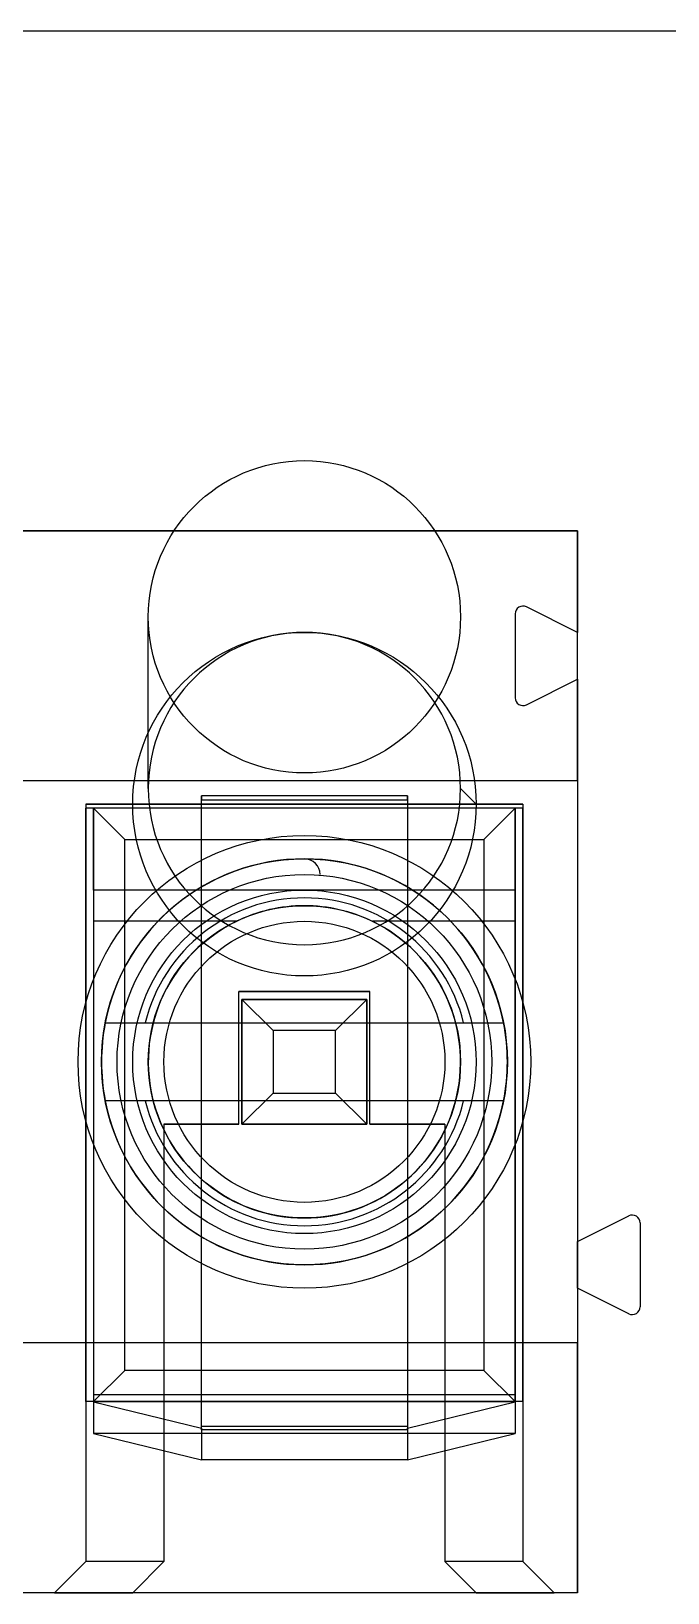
# Model space of a CAD drawing. Header units: millimetres. Extents: x 8.2 to 62.6, y 389.2 to 443.4.
# Drawn here: x 27.01 to 31.09, y 433.38 to 443.38 of the extents above; entities that cross this region are included whole.
import ezdxf

# ---------------------------------------------------------------- set-up
doc = ezdxf.new("R2010")
doc.units = ezdxf.units.MM
doc.layers.add('Feature', color=7, linetype='CONTINUOUS')

msp = doc.modelspace()

# ---------------------------------------------------------------- linework, layer by layer
at = {"layer": 'Feature'}
for p, q in [((55.3111, 443.385, -62.0183), (16.3125, 443.385, -62.0183)), ((55.3111, 443.385, -60.4183), (16.3125, 443.385, -60.4183)), ((55.3111, 443.385, -62.0183), (16.3125, 443.385, -62.0183)), ((55.3111, 443.385, -60.4183), (16.3125, 443.385, -60.4183)), ((23.5118, 440.185, -62.0183), (30.5118, 440.185, -62.0183)), ((30.5118, 440.185, -66.6183), (23.5118, 440.185, -66.6183)), ((23.5118, 440.185, -62.0183), (30.5118, 440.185, -62.0183)), ((30.5118, 440.185, -66.6183), (23.5118, 440.185, -66.6183)), ((30.5118, 440.185, -62.0183), (30.5118, 439.535, -62.0183)), ((30.5118, 438.585, -70.4183), (30.5118, 440.185, -66.6183)), ((30.5118, 440.185, -66.6183), (30.5118, 440.185, -62.0183)), ((30.5118, 440.185, -62.0183), (30.5118, 439.535, -62.0183)), ((30.5118, 440.185, -66.6183), (30.5118, 440.185, -62.0183)), ((30.5118, 438.585, -70.4183), (30.5118, 440.185, -66.6183)), ((27.7618, 438.535, -64.3597), (27.7618, 439.635, -64.3597)), ((27.7618, 438.535, -64.3597), (27.7618, 439.635, -64.3597)), ((30.1118, 439.654, -66.6183), (30.1118, 439.654, -62.0183)), ((30.1118, 439.654, -62.0183), (30.1118, 439.116, -62.0183)), ((30.1118, 439.654, -66.6183), (30.1118, 439.116, -66.6183)), ((30.1118, 439.654, -66.6183), (30.1118, 439.654, -62.0183)), ((30.1118, 439.654, -62.0183), (30.1118, 439.116, -62.0183)), ((30.1118, 439.654, -66.6183), (30.1118, 439.116, -66.6183)), ((30.1842, 439.699, -66.6183), (30.1842, 439.699, -62.0183)), ((30.5118, 439.535, -62.0183), (30.1842, 439.699, -62.0183)), ((30.5118, 439.535, -66.6183), (30.1842, 439.699, -66.6183)), ((30.5118, 439.535, -62.0183), (30.1842, 439.699, -62.0183)), ((30.1842, 439.699, -66.6183), (30.1842, 439.699, -62.0183)), ((30.5118, 439.535, -66.6183), (30.1842, 439.699, -66.6183)), ((30.5118, 439.535, -66.6183), (30.5118, 439.535, -62.0183)), ((30.5118, 439.235, -66.6183), (30.5118, 439.535, -66.6183)), ((30.5118, 439.235, -66.6183), (30.5118, 439.535, -66.6183)), ((30.5118, 439.535, -66.6183), (30.5118, 439.535, -62.0183)), ((30.1842, 439.071, -62.0183), (30.5118, 439.235, -62.0183)), ((30.1842, 439.071, -66.6183), (30.5118, 439.235, -66.6183)), ((30.1842, 439.071, -62.0183), (30.5118, 439.235, -62.0183)), ((30.1842, 439.071, -66.6183), (30.5118, 439.235, -66.6183)), ((30.5118, 439.235, -66.6183), (30.5118, 439.235, -62.0183)), ((30.5118, 439.235, -62.0183), (30.5118, 433.385, -62.0183)), ((30.5118, 439.235, -62.0183), (30.5118, 433.385, -62.0183)), ((30.5118, 439.235, -66.6183), (30.5118, 439.235, -62.0183)), ((30.1118, 439.116, -66.6183), (30.1118, 439.116, -62.0183)), ((30.1118, 439.116, -66.6183), (30.1118, 439.116, -62.0183)), ((30.1842, 439.071, -66.6183), (30.1842, 439.071, -62.0183)), ((30.1842, 439.071, -66.6183), (30.1842, 439.071, -62.0183)), ((30.5118, 438.585, -70.4183), (23.5118, 438.585, -70.4183)), ((30.5118, 438.585, -70.4183), (23.5118, 438.585, -70.4183)), ((29.7618, 438.535, -64.3597), (29.8618, 438.435, -64.3597)), ((29.7618, 438.535, -64.3597), (29.8618, 438.435, -64.3597)), ((30.5118, 438.585, -70.4183), (30.5118, 435.635, -70.4183)), ((30.5118, 438.585, -70.4183), (30.5118, 435.635, -70.4183)), ((27.3618, 438.435, -66.6183), (30.1618, 438.435, -66.6183)), ((27.3618, 438.435, -66.6183), (27.3618, 433.585, -66.6183)), ((27.3618, 438.435, -62.6183), (27.3618, 433.585, -62.6183)), ((27.3618, 438.435, -66.6183), (27.3618, 433.585, -66.6183)), ((27.3618, 438.435, -62.6183), (27.3618, 438.435, -66.6183)), ((27.3618, 438.435, -62.6183), (27.3618, 433.585, -62.6183)), ((30.1618, 438.435, -62.6183), (27.3618, 438.435, -62.6183)), ((27.3618, 438.435, -62.6183), (27.3618, 438.435, -66.6183)), ((27.3618, 438.435, -66.6183), (30.1618, 438.435, -66.6183)), ((30.1618, 438.435, -62.6183), (27.3618, 438.435, -62.6183)), ((27.3618, 438.409, -65.4157), (27.3618, 434.609, -65.4157)), ((27.3618, 438.409, -66.4057), (27.3618, 438.409, -65.4157)), ((27.3618, 434.609, -66.4057), (27.3618, 438.409, -66.4057)), ((27.3618, 438.409, -65.4157), (27.3618, 434.609, -65.4157)), ((30.1618, 438.409, -65.4157), (27.3618, 438.409, -65.4157)), ((27.3618, 434.609, -66.4057), (27.3618, 438.409, -66.4057)), ((30.1618, 438.409, -66.4057), (27.3618, 438.409, -66.4057)), ((27.3618, 438.409, -66.4057), (27.3618, 438.409, -65.4157)), ((30.1618, 438.409, -65.4157), (27.3618, 438.409, -65.4157)), ((30.1618, 438.409, -66.4057), (27.3618, 438.409, -66.4057)), ((27.4118, 438.409, -62.6283), (27.4118, 434.609, -62.6283)), ((30.1118, 438.409, -62.6283), (27.4118, 438.409, -62.6283)), ((30.1118, 438.409, -62.7783), (27.4118, 438.409, -62.7783)), ((27.4118, 438.409, -62.7783), (27.4118, 438.409, -62.6283)), ((30.1118, 438.409, -62.6283), (27.4118, 438.409, -62.6283)), ((27.4118, 438.409, -62.7783), (27.4118, 438.409, -62.6283)), ((27.4118, 438.409, -62.7783), (27.4118, 434.609, -62.7783)), ((27.4118, 438.409, -62.6283), (27.4118, 434.609, -62.6283)), ((27.6118, 438.209, -62.9783), (27.4118, 438.409, -62.7783)), ((27.4118, 438.409, -62.7783), (27.4118, 434.609, -62.7783)), ((27.6118, 438.209, -62.9783), (27.4118, 438.409, -62.7783)), ((30.1118, 438.409, -62.7783), (27.4118, 438.409, -62.7783)), ((30.1118, 438.409, -66.6183), (27.4118, 438.409, -66.6183)), ((27.4118, 437.885, -66.6183), (27.4118, 438.409, -66.6183)), ((27.4118, 438.409, -66.6183), (27.4118, 438.409, -66.4157)), ((30.1118, 438.409, -66.4157), (27.4118, 438.409, -66.4157)), ((30.1118, 438.409, -66.6183), (27.4118, 438.409, -66.6183)), ((27.4118, 438.409, -66.4157), (27.4118, 434.609, -66.4157)), ((30.1118, 438.409, -66.4157), (27.4118, 438.409, -66.4157)), ((27.4118, 438.409, -66.4157), (27.4118, 434.609, -66.4157)), ((27.4118, 438.409, -66.6183), (27.4118, 438.409, -66.4157)), ((27.4118, 437.885, -66.6183), (27.4118, 438.409, -66.6183)), ((29.422, 438.488, -64.5577), (28.1016, 438.488, -64.5577)), ((28.1016, 434.428, -65.1283), (28.1016, 438.488, -64.5577)), ((29.422, 438.488, -64.5577), (28.1016, 438.488, -64.5577)), ((28.1016, 438.488, -64.5577), (28.1016, 438.46, -64.3597)), ((28.1016, 438.488, -64.5577), (28.1016, 438.46, -64.3597)), ((28.1016, 434.428, -65.1283), (28.1016, 438.488, -64.5577)), ((29.422, 438.46, -64.3597), (28.1016, 438.46, -64.3597)), ((28.1016, 434.45, -64.9233), (28.1016, 438.46, -64.3597)), ((29.422, 438.46, -64.3597), (28.1016, 438.46, -64.3597)), ((28.1016, 434.45, -64.9233), (28.1016, 438.46, -64.3597)), ((29.422, 438.488, -64.5577), (29.422, 434.428, -65.1283)), ((29.422, 438.46, -64.3597), (29.422, 438.488, -64.5577)), ((29.422, 438.488, -64.5577), (29.422, 434.428, -65.1283)), ((29.422, 438.46, -64.3597), (29.422, 438.488, -64.5577)), ((29.422, 438.46, -64.3597), (29.422, 434.45, -64.9233)), ((29.422, 438.46, -64.3597), (29.422, 434.45, -64.9233)), ((29.9118, 438.209, -62.9783), (30.1118, 438.409, -62.7783)), ((29.9118, 438.209, -62.9783), (30.1118, 438.409, -62.7783)), ((30.1118, 438.409, -62.6283), (30.1118, 434.609, -62.6283)), ((30.1118, 438.409, -62.7783), (30.1118, 438.409, -62.6283)), ((30.1118, 434.609, -62.7783), (30.1118, 438.409, -62.7783)), ((30.1118, 438.409, -62.7783), (30.1118, 438.409, -62.6283)), ((30.1118, 438.409, -62.6283), (30.1118, 434.609, -62.6283)), ((30.1118, 434.609, -62.7783), (30.1118, 438.409, -62.7783)), ((30.1118, 437.885, -66.6183), (30.1118, 438.409, -66.6183)), ((30.1118, 438.409, -66.6183), (30.1118, 438.409, -66.4157)), ((30.1118, 438.409, -66.4157), (30.1118, 434.609, -66.4157)), ((30.1118, 437.885, -66.6183), (30.1118, 438.409, -66.6183)), ((30.1118, 438.409, -66.6183), (30.1118, 438.409, -66.4157)), ((30.1118, 438.409, -66.4157), (30.1118, 434.609, -66.4157)), ((30.1618, 438.435, -66.6183), (30.1618, 433.585, -66.6183)), ((30.1618, 438.435, -66.6183), (30.1618, 433.585, -66.6183)), ((30.1618, 438.435, -62.6183), (30.1618, 433.585, -62.6183)), ((30.1618, 438.435, -66.6183), (30.1618, 438.435, -62.6183)), ((30.1618, 438.435, -62.6183), (30.1618, 433.585, -62.6183)), ((30.1618, 438.435, -66.6183), (30.1618, 438.435, -62.6183)), ((30.1618, 438.409, -65.4157), (30.1618, 434.609, -65.4157)), ((30.1618, 434.609, -66.4057), (30.1618, 438.409, -66.4057)), ((30.1618, 438.409, -66.4057), (30.1618, 438.409, -65.4157)), ((30.1618, 438.409, -65.4157), (30.1618, 434.609, -65.4157)), ((30.1618, 434.609, -66.4057), (30.1618, 438.409, -66.4057)), ((30.1618, 438.409, -66.4057), (30.1618, 438.409, -65.4157)), ((27.6118, 438.209, -62.9783), (29.9118, 438.209, -62.9783)), ((27.6118, 434.809, -62.9783), (27.6118, 438.209, -62.9783)), ((27.6118, 434.809, -62.9783), (27.6118, 438.209, -62.9783)), ((27.6118, 438.209, -62.9783), (29.9118, 438.209, -62.9783)), ((28.7618, 438.235, -66.9183), (28.7618, 438.235, -70.4183)), ((28.7618, 438.235, -66.9183), (28.7618, 438.235, -70.4183)), ((29.9118, 438.209, -62.9783), (29.9118, 434.809, -62.9783)), ((29.9118, 438.209, -62.9783), (29.9118, 434.809, -62.9783)), ((28.7618, 438.085, -69.1683), (28.7618, 438.085, -68.1183)), ((28.7618, 438.085, -69.1683), (28.7618, 438.085, -68.1183)), ((28.7618, 437.885, -66.6183), (27.4118, 437.885, -66.6183)), ((27.4118, 437.885, -66.6183), (27.4118, 437.685, -66.6157)), ((28.7618, 437.885, -66.6183), (27.4118, 437.885, -66.6183)), ((27.4118, 437.885, -66.6183), (27.4118, 437.685, -66.6157)), ((28.7618, 437.885, -66.6183), (28.7618, 437.885, -66.9183)), ((28.7618, 437.885, -66.6183), (28.7618, 437.885, -66.9183)), ((30.1118, 437.885, -66.6183), (28.7618, 437.885, -66.6183)), ((30.1118, 437.885, -66.6183), (28.7618, 437.885, -66.6183)), ((30.1118, 437.885, -66.6183), (30.1118, 437.685, -66.6157)), ((30.1118, 437.885, -66.6183), (30.1118, 437.685, -66.6157)), ((28.7618, 437.785, -65.4157), (28.7618, 437.785, -66.4057)), ((28.7618, 437.785, -65.4157), (28.7618, 437.785, -66.4057)), ((28.7618, 437.785, -66.4157), (28.7618, 437.785, -66.617)), ((28.7618, 437.785, -66.4157), (28.7618, 437.785, -66.617)), ((27.4118, 437.685, -66.6157), (27.4118, 434.652, -66.6157)), ((28.3259, 437.685, -66.6157), (27.4118, 437.685, -66.6157)), ((28.3259, 437.685, -66.6157), (27.4118, 437.685, -66.6157)), ((27.4118, 437.685, -66.6157), (27.4118, 434.652, -66.6157)), ((28.7618, 437.685, -68.0183), (28.7618, 437.685, -65.0183)), ((28.7618, 437.685, -68.0183), (28.7618, 437.685, -65.0183)), ((30.1118, 437.685, -66.6157), (29.1977, 437.685, -66.6157)), ((30.1118, 437.685, -66.6157), (29.1977, 437.685, -66.6157)), ((30.1118, 437.685, -66.6157), (30.1118, 434.652, -66.6157)), ((30.1118, 437.685, -66.6157), (30.1118, 434.652, -66.6157)), ((29.1818, 437.235, -62.0183), (28.3418, 437.235, -62.0183)), ((28.3418, 437.235, -62.6183), (28.3418, 437.235, -62.0183)), ((28.3418, 437.235, -62.6183), (29.1818, 437.235, -62.6183)), ((28.3418, 436.385, -62.0183), (28.3418, 437.235, -62.0183)), ((29.1818, 437.235, -62.0183), (28.3418, 437.235, -62.0183)), ((28.3418, 437.235, -62.6183), (29.1818, 437.235, -62.6183)), ((28.3418, 436.385, -62.6183), (28.3418, 437.235, -62.6183)), ((28.3418, 436.385, -62.6183), (28.3418, 437.235, -62.6183)), ((28.3418, 437.235, -62.6183), (28.3418, 437.235, -62.0183)), ((28.3418, 436.385, -62.0183), (28.3418, 437.235, -62.0183)), ((29.1818, 437.235, -62.0183), (29.1818, 437.235, -62.6183)), ((29.1818, 436.385, -62.0183), (29.1818, 437.235, -62.0183)), ((29.1818, 436.385, -62.6183), (29.1818, 437.235, -62.6183)), ((29.1818, 436.385, -62.0183), (29.1818, 437.235, -62.0183)), ((29.1818, 437.235, -62.0183), (29.1818, 437.235, -62.6183)), ((29.1818, 436.385, -62.6183), (29.1818, 437.235, -62.6183)), ((29.1618, 437.185, -62.6283), (28.3618, 437.185, -62.6283)), ((28.3618, 437.185, -62.6283), (28.3618, 436.385, -62.6283)), ((28.3618, 437.185, -62.6283), (28.3618, 437.185, -58.9283)), ((28.3618, 437.185, -58.9283), (29.1618, 437.185, -58.9283)), ((29.1618, 437.185, -62.6283), (28.3618, 437.185, -62.6283)), ((28.3618, 436.385, -58.9283), (28.3618, 437.185, -58.9283)), ((28.3618, 437.185, -62.6283), (28.3618, 437.185, -58.9283)), ((28.3618, 437.185, -62.6283), (28.3618, 436.385, -62.6283)), ((28.3618, 437.185, -58.9283), (29.1618, 437.185, -58.9283)), ((28.5618, 436.985, -58.5283), (28.3618, 437.185, -58.9283)), ((28.5618, 436.985, -58.5283), (28.3618, 437.185, -58.9283)), ((28.3618, 436.385, -58.9283), (28.3618, 437.185, -58.9283)), ((28.9618, 436.985, -58.5283), (29.1618, 437.185, -58.9283)), ((28.9618, 436.985, -58.5283), (29.1618, 437.185, -58.9283)), ((29.1618, 436.385, -62.6283), (29.1618, 437.185, -62.6283)), ((29.1618, 437.185, -62.6283), (29.1618, 437.185, -58.9283)), ((29.1618, 437.185, -58.9283), (29.1618, 436.385, -58.9283)), ((29.1618, 436.385, -62.6283), (29.1618, 437.185, -62.6283)), ((29.1618, 437.185, -62.6283), (29.1618, 437.185, -58.9283)), ((29.1618, 437.185, -58.9283), (29.1618, 436.385, -58.9283)), ((27.4861, 437.035, -69.1683), (30.0375, 437.035, -69.1683)), ((27.4861, 437.035, -69.1683), (30.0375, 437.035, -69.1683)), ((27.742, 437.035, -69.4183), (29.7816, 437.035, -69.4183)), ((27.742, 437.035, -69.4183), (29.7816, 437.035, -69.4183)), ((28.9618, 436.985, -58.5283), (28.5618, 436.985, -58.5283)), ((28.5618, 436.985, -58.5283), (28.5618, 436.585, -58.5283)), ((28.9618, 436.985, -58.5283), (28.5618, 436.985, -58.5283)), ((28.5618, 436.985, -58.5283), (28.5618, 436.585, -58.5283)), ((28.9618, 436.585, -58.5283), (28.9618, 436.985, -58.5283)), ((28.9618, 436.585, -58.5283), (28.9618, 436.985, -58.5283)), ((30.0375, 436.535, -69.1683), (27.4861, 436.535, -69.1683)), ((30.0375, 436.535, -69.1683), (27.4861, 436.535, -69.1683)), ((29.7816, 436.535, -69.4183), (27.742, 436.535, -69.4183)), ((29.7816, 436.535, -69.4183), (27.742, 436.535, -69.4183)), ((28.3618, 436.385, -58.9283), (28.5618, 436.585, -58.5283)), ((28.3618, 436.385, -58.9283), (28.5618, 436.585, -58.5283)), ((28.5618, 436.585, -58.5283), (28.9618, 436.585, -58.5283)), ((28.5618, 436.585, -58.5283), (28.9618, 436.585, -58.5283)), ((29.1618, 436.385, -58.9283), (28.9618, 436.585, -58.5283)), ((29.1618, 436.385, -58.9283), (28.9618, 436.585, -58.5283)), ((27.8618, 436.385, -62.0183), (27.8618, 433.585, -62.0183)), ((28.3418, 436.385, -62.0183), (27.8618, 436.385, -62.0183)), ((27.8618, 436.385, -62.6183), (28.3418, 436.385, -62.6183)), ((27.8618, 436.385, -62.6183), (27.8618, 433.585, -62.6183)), ((27.8618, 436.385, -62.0183), (27.8618, 433.585, -62.0183)), ((27.8618, 436.385, -62.6183), (27.8618, 433.585, -62.6183)), ((27.8618, 436.385, -62.0183), (27.8618, 436.385, -62.6183)), ((28.3418, 436.385, -62.0183), (27.8618, 436.385, -62.0183)), ((27.8618, 436.385, -62.0183), (27.8618, 436.385, -62.6183)), ((27.8618, 436.385, -62.6183), (28.3418, 436.385, -62.6183)), ((28.3418, 436.385, -62.6183), (28.3418, 436.385, -62.0183)), ((28.3418, 436.385, -62.6183), (28.3418, 436.385, -62.0183)), ((28.3618, 436.385, -62.6283), (29.1618, 436.385, -62.6283)), ((29.1618, 436.385, -58.9283), (28.3618, 436.385, -58.9283)), ((28.3618, 436.385, -62.6283), (28.3618, 436.385, -58.9283)), ((28.3618, 436.385, -62.6283), (29.1618, 436.385, -62.6283)), ((28.3618, 436.385, -62.6283), (28.3618, 436.385, -58.9283)), ((29.1618, 436.385, -58.9283), (28.3618, 436.385, -58.9283)), ((29.1618, 436.385, -62.6283), (29.1618, 436.385, -58.9283)), ((29.1618, 436.385, -62.6283), (29.1618, 436.385, -58.9283)), ((29.6618, 436.385, -62.0183), (29.1818, 436.385, -62.0183)), ((29.1818, 436.385, -62.6183), (29.6618, 436.385, -62.6183)), ((29.1818, 436.385, -62.0183), (29.1818, 436.385, -62.6183)), ((29.1818, 436.385, -62.6183), (29.6618, 436.385, -62.6183)), ((29.6618, 436.385, -62.0183), (29.1818, 436.385, -62.0183)), ((29.1818, 436.385, -62.0183), (29.1818, 436.385, -62.6183)), ((29.6618, 436.385, -62.0183), (29.6618, 433.585, -62.0183)), ((29.6618, 436.385, -62.6183), (29.6618, 433.585, -62.6183)), ((29.6618, 436.385, -62.6183), (29.6618, 433.585, -62.6183)), ((29.6618, 436.385, -62.0183), (29.6618, 433.585, -62.0183)), ((29.6618, 436.385, -62.6183), (29.6618, 436.385, -62.0183)), ((29.6618, 436.385, -62.6183), (29.6618, 436.385, -62.0183)), ((30.5118, 435.635, -70.4183), (30.8395, 435.799, -70.4183)), ((30.5118, 435.635, -70.4183), (30.8395, 435.799, -70.4183)), ((30.5118, 435.635, -66.6183), (30.8395, 435.799, -66.6183)), ((30.5118, 435.635, -66.6183), (30.8395, 435.799, -66.6183)), ((30.8395, 435.799, -66.6183), (30.8395, 435.799, -70.4183)), ((30.8395, 435.799, -66.6183), (30.8395, 435.799, -70.4183)), ((30.9118, 435.754, -70.4183), (30.9118, 435.216, -70.4183)), ((30.9118, 435.754, -66.6183), (30.9118, 435.754, -70.4183)), ((30.9118, 435.754, -70.4183), (30.9118, 435.216, -70.4183)), ((30.9118, 435.754, -66.6183), (30.9118, 435.754, -70.4183)), ((30.9118, 435.754, -66.6183), (30.9118, 435.216, -66.6183)), ((30.9118, 435.754, -66.6183), (30.9118, 435.216, -66.6183)), ((30.5118, 435.335, -66.6183), (30.5118, 435.635, -66.6183)), ((30.5118, 435.635, -66.6183), (30.5118, 435.635, -70.4183)), ((30.5118, 435.635, -66.6183), (30.5118, 435.635, -70.4183)), ((30.5118, 435.335, -66.6183), (30.5118, 435.635, -66.6183)), ((30.5118, 435.335, -70.4183), (30.5118, 434.985, -70.4183)), ((30.5118, 435.335, -66.6183), (30.5118, 435.335, -70.4183)), ((30.8395, 435.171, -70.4183), (30.5118, 435.335, -70.4183)), ((30.5118, 435.335, -70.4183), (30.5118, 434.985, -70.4183)), ((30.8395, 435.171, -70.4183), (30.5118, 435.335, -70.4183)), ((30.8395, 435.171, -66.6183), (30.5118, 435.335, -66.6183)), ((30.5118, 435.335, -66.6183), (30.5118, 435.335, -70.4183)), ((30.8395, 435.171, -66.6183), (30.5118, 435.335, -66.6183)), ((30.9118, 435.216, -66.6183), (30.9118, 435.216, -70.4183)), ((30.9118, 435.216, -66.6183), (30.9118, 435.216, -70.4183)), ((30.8395, 435.171, -66.6183), (30.8395, 435.171, -70.4183)), ((30.8395, 435.171, -66.6183), (30.8395, 435.171, -70.4183)), ((30.5118, 434.985, -70.4183), (23.5118, 434.985, -70.4183)), ((30.5118, 434.985, -70.4183), (23.5118, 434.985, -70.4183)), ((30.5118, 433.385, -66.6183), (30.5118, 434.985, -70.4183)), ((30.5118, 433.385, -66.6183), (30.5118, 434.985, -70.4183)), ((27.4118, 434.609, -62.7783), (27.6118, 434.809, -62.9783)), ((27.4118, 434.609, -62.7783), (27.6118, 434.809, -62.9783)), ((29.9118, 434.809, -62.9783), (27.6118, 434.809, -62.9783)), ((29.9118, 434.809, -62.9783), (27.6118, 434.809, -62.9783)), ((30.1118, 434.609, -62.7783), (29.9118, 434.809, -62.9783)), ((30.1118, 434.609, -62.7783), (29.9118, 434.809, -62.9783)), ((27.3618, 434.609, -65.4157), (27.3618, 434.609, -66.4057)), ((30.1618, 434.609, -65.4157), (27.3618, 434.609, -65.4157)), ((30.1618, 434.609, -65.4157), (27.3618, 434.609, -65.4157)), ((27.3618, 434.609, -65.4157), (27.3618, 434.609, -66.4057)), ((30.1618, 434.609, -66.4057), (27.3618, 434.609, -66.4057)), ((30.1618, 434.609, -66.4057), (27.3618, 434.609, -66.4057)), ((30.1118, 434.652, -66.6157), (27.4118, 434.652, -66.6157)), ((30.1118, 434.652, -66.6157), (27.4118, 434.652, -66.6157)), ((30.1118, 434.609, -62.6283), (27.4118, 434.609, -62.6283)), ((27.4118, 434.609, -62.6283), (27.4118, 434.609, -62.7783)), ((27.4118, 434.609, -62.7783), (30.1118, 434.609, -62.7783)), ((30.1118, 434.609, -62.6283), (27.4118, 434.609, -62.6283)), ((27.4118, 434.609, -62.6283), (27.4118, 434.609, -62.7783)), ((27.4118, 434.609, -62.7783), (30.1118, 434.609, -62.7783)), ((30.1118, 434.609, -66.4157), (27.4118, 434.609, -66.4157)), ((27.4118, 434.609, -66.4157), (27.4118, 434.607, -66.4005)), ((30.1118, 434.609, -66.4157), (27.4118, 434.609, -66.4157)), ((27.4118, 434.609, -66.4157), (27.4118, 434.607, -66.4005)), ((27.4118, 434.607, -66.4005), (28.1016, 434.439, -65.2057)), ((27.4118, 434.607, -66.4005), (27.4118, 434.405, -66.4005)), ((27.4118, 434.607, -66.4005), (28.1016, 434.439, -65.2057)), ((27.4118, 434.607, -66.4005), (27.4118, 434.405, -66.4005)), ((29.422, 434.439, -65.2057), (30.1118, 434.607, -66.4005)), ((29.422, 434.439, -65.2057), (30.1118, 434.607, -66.4005)), ((30.1118, 434.609, -62.6283), (30.1118, 434.609, -62.7783)), ((30.1118, 434.609, -62.6283), (30.1118, 434.609, -62.7783)), ((30.1118, 434.609, -66.4157), (30.1118, 434.607, -66.4005)), ((30.1118, 434.609, -66.4157), (30.1118, 434.607, -66.4005)), ((30.1118, 434.607, -66.4005), (30.1118, 434.405, -66.4005)), ((30.1118, 434.607, -66.4005), (30.1118, 434.405, -66.4005)), ((30.1618, 434.609, -65.4157), (30.1618, 434.609, -66.4057)), ((30.1618, 434.609, -65.4157), (30.1618, 434.609, -66.4057)), ((27.4118, 434.405, -66.4005), (28.1016, 434.237, -65.2057)), ((30.1118, 434.405, -66.4005), (27.4118, 434.405, -66.4005)), ((30.1118, 434.405, -66.4005), (27.4118, 434.405, -66.4005)), ((27.4118, 434.405, -66.4005), (28.1016, 434.237, -65.2057)), ((29.422, 434.45, -64.9233), (28.1016, 434.45, -64.9233)), ((29.422, 434.45, -64.9233), (28.1016, 434.45, -64.9233)), ((28.1016, 434.439, -65.2057), (28.1016, 434.428, -65.1283)), ((28.1016, 434.439, -65.2057), (28.1016, 434.237, -65.2057)), ((28.1016, 434.439, -65.2057), (28.1016, 434.428, -65.1283)), ((28.1016, 434.439, -65.2057), (28.1016, 434.237, -65.2057)), ((29.422, 434.428, -65.1283), (28.1016, 434.428, -65.1283)), ((29.422, 434.428, -65.1283), (28.1016, 434.428, -65.1283)), ((29.422, 434.428, -65.1283), (29.422, 434.439, -65.2057)), ((29.422, 434.439, -65.2057), (29.422, 434.237, -65.2057)), ((29.422, 434.428, -65.1283), (29.422, 434.439, -65.2057)), ((29.422, 434.439, -65.2057), (29.422, 434.237, -65.2057)), ((29.422, 434.237, -65.2057), (30.1118, 434.405, -66.4005)), ((29.422, 434.237, -65.2057), (30.1118, 434.405, -66.4005)), ((29.422, 434.237, -65.2057), (28.1016, 434.237, -65.2057)), ((29.422, 434.237, -65.2057), (28.1016, 434.237, -65.2057)), ((27.3618, 433.585, -66.6183), (27.1618, 433.385, -66.6183)), ((27.3618, 433.585, -62.6183), (27.1618, 433.385, -62.4183)), ((27.3618, 433.585, -62.6183), (27.1618, 433.385, -62.4183)), ((27.3618, 433.585, -66.6183), (27.1618, 433.385, -66.6183)), ((27.3618, 433.585, -62.6183), (27.3618, 433.585, -66.6183)), ((27.8618, 433.585, -62.6183), (27.3618, 433.585, -62.6183)), ((27.8618, 433.585, -62.6183), (27.3618, 433.585, -62.6183)), ((27.3618, 433.585, -62.6183), (27.3618, 433.585, -66.6183)), ((27.6618, 433.385, -62.0183), (27.8618, 433.585, -62.0183)), ((27.6618, 433.385, -62.0183), (27.8618, 433.585, -62.0183)), ((27.8618, 433.585, -62.6183), (27.6618, 433.385, -62.4183)), ((27.8618, 433.585, -62.6183), (27.6618, 433.385, -62.4183)), ((27.8618, 433.585, -62.0183), (27.8618, 433.585, -62.6183)), ((27.8618, 433.585, -62.0183), (27.8618, 433.585, -62.6183)), ((29.6618, 433.585, -62.0183), (29.8618, 433.385, -62.0183)), ((30.1618, 433.585, -62.6183), (29.6618, 433.585, -62.6183)), ((29.6618, 433.585, -62.6183), (29.6618, 433.585, -62.0183)), ((29.6618, 433.585, -62.0183), (29.8618, 433.385, -62.0183)), ((29.6618, 433.585, -62.6183), (29.6618, 433.585, -62.0183)), ((29.8618, 433.385, -62.4183), (29.6618, 433.585, -62.6183)), ((29.8618, 433.385, -62.4183), (29.6618, 433.585, -62.6183)), ((30.1618, 433.585, -62.6183), (29.6618, 433.585, -62.6183)), ((30.3618, 433.385, -66.6183), (30.1618, 433.585, -66.6183)), ((30.1618, 433.585, -66.6183), (30.1618, 433.585, -62.6183)), ((30.3618, 433.385, -62.4183), (30.1618, 433.585, -62.6183)), ((30.3618, 433.385, -66.6183), (30.1618, 433.585, -66.6183)), ((30.3618, 433.385, -62.4183), (30.1618, 433.585, -62.6183)), ((30.1618, 433.585, -66.6183), (30.1618, 433.585, -62.6183)), ((27.6618, 433.385, -62.0183), (26.3618, 433.385, -62.0183)), ((27.6618, 433.385, -62.0183), (26.3618, 433.385, -62.0183)), ((27.1618, 433.385, -66.6183), (26.8618, 433.385, -66.6183)), ((27.1618, 433.385, -66.6183), (26.8618, 433.385, -66.6183)), ((27.1618, 433.385, -66.6183), (27.1618, 433.385, -62.4183)), ((27.1618, 433.385, -62.4183), (27.6618, 433.385, -62.4183)), ((30.3618, 433.385, -66.6183), (27.1618, 433.385, -66.6183)), ((30.3618, 433.385, -66.6183), (27.1618, 433.385, -66.6183)), ((27.1618, 433.385, -62.4183), (27.6618, 433.385, -62.4183)), ((27.1618, 433.385, -66.6183), (27.1618, 433.385, -62.4183)), ((27.6618, 433.385, -62.4183), (27.6618, 433.385, -62.0183)), ((27.6618, 433.385, -62.4183), (27.6618, 433.385, -62.0183)), ((30.5118, 433.385, -62.0183), (29.8618, 433.385, -62.0183)), ((29.8618, 433.385, -62.4183), (30.3618, 433.385, -62.4183)), ((30.5118, 433.385, -62.0183), (29.8618, 433.385, -62.0183)), ((29.8618, 433.385, -62.0183), (29.8618, 433.385, -62.4183)), ((29.8618, 433.385, -62.0183), (29.8618, 433.385, -62.4183)), ((29.8618, 433.385, -62.4183), (30.3618, 433.385, -62.4183)), ((30.3618, 433.385, -62.4183), (30.3618, 433.385, -66.6183)), ((30.5118, 433.385, -66.6183), (30.3618, 433.385, -66.6183)), ((30.5118, 433.385, -66.6183), (30.3618, 433.385, -66.6183)), ((30.3618, 433.385, -62.4183), (30.3618, 433.385, -66.6183)), ((30.5118, 433.385, -66.6183), (30.5118, 433.385, -62.0183)), ((30.5118, 433.385, -66.6183), (30.5118, 433.385, -62.0183))]:
    msp.add_line(p, q, dxfattribs=at)
for centre, radius in [((28.7618, 439.635), 1), ((28.7618, 439.635), 1), ((28.7618, 438.435), 1.1), ((28.7618, 438.435), 1.1), ((28.7618, 436.785), 1.45), ((28.7618, 436.785), 1.45), ((28.7618, 436.785), 1.45), ((28.7618, 436.785), 1.45), ((28.7618, 436.785), 1.3), ((28.7618, 436.785), 1.3), ((28.7618, 436.785), 1.2), ((28.7618, 436.785), 1.2), ((28.7618, 436.785), 1.1), ((28.7618, 436.785), 1.1), ((28.7618, 436.785), 1.1), ((28.7618, 436.785), 1.1), ((28.7618, 436.785), 1), ((28.7618, 436.785), 1), ((28.7618, 436.785), 1), ((28.7618, 436.785), 1), ((28.7618, 436.785), 1), ((28.7618, 436.785), 1), ((28.7618, 436.785), 0.9), ((28.7618, 436.785), 0.9), ((28.7618, 436.785), 0.9), ((28.7618, 436.785), 0.9)]:
    msp.add_circle(centre, radius, dxfattribs=at)
for centre, radius, start, end in [((30.1618, 439.654, -62.0183), 0.05, 63.4349, 180), ((30.1618, 439.654, -66.6183), 0.05, 63.4349, 180), ((30.1618, 439.654, -62.0183), 0.05, 63.4349, 180), ((30.1618, 439.654, -66.6183), 0.05, 63.4349, 180), ((28.7618, 438.535, -64.3597), 1, 0, 180), ((28.7618, 438.535, -64.3597), 1, 0, 180), ((30.1618, 439.116, -62.0183), 0.05, 180, -63.4349), ((30.1618, 439.116, -66.6183), 0.05, 180, -63.4349), ((30.1618, 439.116, -66.6183), 0.05, 180, -63.4349), ((30.1618, 439.116, -62.0183), 0.05, 180, -63.4349), ((28.7618, 438.535, -64.3597), 1, 180, 0), ((28.7618, 438.535, -64.3597), 1, 180, 0), ((28.7618, 436.785, -69.1683), 1.3, 90, 168.913), ((28.7618, 436.785, -69.1683), 1.3, 90, 168.913), ((28.7618, 437.985, -68.1183), 0.1, 0, 90), ((28.7618, 437.985, -68.1183), 0.1, 0, 90), ((28.7618, 436.785, -69.1683), 1.3, 11.0875, 90), ((28.7618, 436.785, -69.1683), 1.3, 11.0875, 90), ((28.7618, 436.785, -69.4183), 1.05, 13.7741, 166.226), ((28.7618, 436.785, -69.4183), 1.05, 13.7741, 166.226), ((28.7618, 436.785, -66.6037), 0.9999, 89.9999, 115.846), ((28.7618, 436.785, -66.6037), 0.9999, 89.9999, 115.846), ((28.7618, 436.785, -66.6037), 0.9998, 64.154, 89.9999), ((28.7618, 436.785, -66.6037), 0.9998, 64.154, 89.9999), ((28.7618, 436.785, -66.6157), 1, 115.842, 64.1581), ((28.7618, 436.785, -66.6157), 1, 115.842, 64.1581), ((28.7618, 436.785, -69.1683), 1.3, 168.913, -168.913), ((28.7618, 436.785, -69.1683), 1.3, 168.913, -168.913), ((28.7618, 436.785, -69.1683), 1.3, -11.0875, 11.0875), ((28.7618, 436.785, -69.1683), 1.3, -11.0875, 11.0875), ((28.7618, 436.785, -69.1683), 1.3, -168.913, -11.0875), ((28.7618, 436.785, -69.1683), 1.3, -168.913, -11.0875), ((28.7618, 436.785, -69.4183), 1.05, -166.226, -13.7741), ((28.7618, 436.785, -69.4183), 1.05, -166.226, -13.7741), ((30.8618, 435.754, -70.4183), 0.05, 0, 116.565), ((30.8618, 435.754, -70.4183), 0.05, 0, 116.565), ((30.8618, 435.754, -66.6183), 0.05, 0, 116.565), ((30.8618, 435.754, -66.6183), 0.05, 0, 116.565), ((30.8618, 435.216, -66.6183), 0.05, -116.565, 0), ((30.8618, 435.216, -70.4183), 0.05, -116.565, 0), ((30.8618, 435.216, -70.4183), 0.05, -116.565, 0), ((30.8618, 435.216, -66.6183), 0.05, -116.565, 0), ((28.1016, 434.484, -65.1709), 0.2476, -90, -90), ((28.1016, 434.484, -65.1709), 0.2476, -90, -90), ((27.4118, 434.652, -66.3657), 0, -90, 0), ((27.4118, 434.652, -66.3657), 0, -90, 0), ((30.1118, 434.652, -66.3657), 0, -90, 0), ((30.1118, 434.652, -66.3657), 0, -90, 0), ((29.422, 434.484, -65.1709), 0.0348, -90, -90), ((29.422, 434.484, -65.1709), 0.0348, -90, -90)]:
    msp.add_arc(centre, radius, start, end, dxfattribs=at)
for points, knots in [([(27.4861, 437.035, -69.1683), (27.4868, 437.035, -69.2176), (27.5052, 437.035, -69.2633), (27.525, 437.035, -69.3089), (27.56, 437.035, -69.3443), (27.5963, 437.035, -69.3792), (27.6428, 437.035, -69.3989), (27.6906, 437.035, -69.4177), (27.742, 437.035, -69.4183)], [0, 0, 0, 0.00919187, 0.00919187, 0.0184731, 0.0184731, 0.0278901, 0.0278901, 0.0374785, 0.0374785, 0.0374785]), ([(27.4861, 437.035, -69.1683), (27.4868, 437.035, -69.2176), (27.5052, 437.035, -69.2633), (27.525, 437.035, -69.3089), (27.56, 437.035, -69.3443), (27.5963, 437.035, -69.3792), (27.6428, 437.035, -69.3989), (27.6906, 437.035, -69.4177), (27.742, 437.035, -69.4183)], [0, 0, 0, 0.00919187, 0.00919187, 0.0184731, 0.0184731, 0.0278901, 0.0278901, 0.0374785, 0.0374785, 0.0374785]), ([(29.7816, 437.035, -69.4183), (29.833, 437.035, -69.4177), (29.8808, 437.035, -69.3989), (29.9273, 437.035, -69.3792), (29.9637, 437.035, -69.3443), (29.9986, 437.035, -69.3089), (30.0185, 437.035, -69.2633), (30.0369, 437.035, -69.2176), (30.0375, 437.035, -69.1683)], [0.11293, 0.11293, 0.11293, 0.122519, 0.122519, 0.131936, 0.131936, 0.141217, 0.141217, 0.150409, 0.150409, 0.150409]), ([(29.7816, 437.035, -69.4183), (29.833, 437.035, -69.4177), (29.8808, 437.035, -69.3989), (29.9273, 437.035, -69.3792), (29.9637, 437.035, -69.3443), (29.9986, 437.035, -69.3089), (30.0185, 437.035, -69.2633), (30.0369, 437.035, -69.2176), (30.0375, 437.035, -69.1683)], [0.11293, 0.11293, 0.11293, 0.122519, 0.122519, 0.131936, 0.131936, 0.141217, 0.141217, 0.150409, 0.150409, 0.150409]), ([(27.742, 436.535, -69.4183), (27.6906, 436.535, -69.4177), (27.6428, 436.535, -69.3989), (27.5963, 436.535, -69.3792), (27.56, 436.535, -69.3443), (27.525, 436.535, -69.3089), (27.5052, 436.535, -69.2633), (27.4868, 436.535, -69.2176), (27.4861, 436.535, -69.1683)], [0.11293, 0.11293, 0.11293, 0.122519, 0.122519, 0.131936, 0.131936, 0.141217, 0.141217, 0.150409, 0.150409, 0.150409]), ([(27.742, 436.535, -69.4183), (27.6906, 436.535, -69.4177), (27.6428, 436.535, -69.3989), (27.5963, 436.535, -69.3792), (27.56, 436.535, -69.3443), (27.525, 436.535, -69.3089), (27.5052, 436.535, -69.2633), (27.4868, 436.535, -69.2176), (27.4861, 436.535, -69.1683)], [0.11293, 0.11293, 0.11293, 0.122519, 0.122519, 0.131936, 0.131936, 0.141217, 0.141217, 0.150409, 0.150409, 0.150409]), ([(30.0375, 436.535, -69.1683), (30.0369, 436.535, -69.2176), (30.0185, 436.535, -69.2633), (29.9986, 436.535, -69.3089), (29.9637, 436.535, -69.3443), (29.9273, 436.535, -69.3792), (29.8808, 436.535, -69.3989), (29.833, 436.535, -69.4177), (29.7816, 436.535, -69.4183)], [0, 0, 0, 0.00919187, 0.00919187, 0.0184731, 0.0184731, 0.0278901, 0.0278901, 0.0374785, 0.0374785, 0.0374785]), ([(30.0375, 436.535, -69.1683), (30.0369, 436.535, -69.2176), (30.0185, 436.535, -69.2633), (29.9986, 436.535, -69.3089), (29.9637, 436.535, -69.3443), (29.9273, 436.535, -69.3792), (29.8808, 436.535, -69.3989), (29.833, 436.535, -69.4177), (29.7816, 436.535, -69.4183)], [0, 0, 0, 0.00919187, 0.00919187, 0.0184731, 0.0184731, 0.0278901, 0.0278901, 0.0374785, 0.0374785, 0.0374785])]:
    msp.add_open_spline(points, degree=2, knots=knots, dxfattribs=at)

doc.saveas('drawing.dxf')
